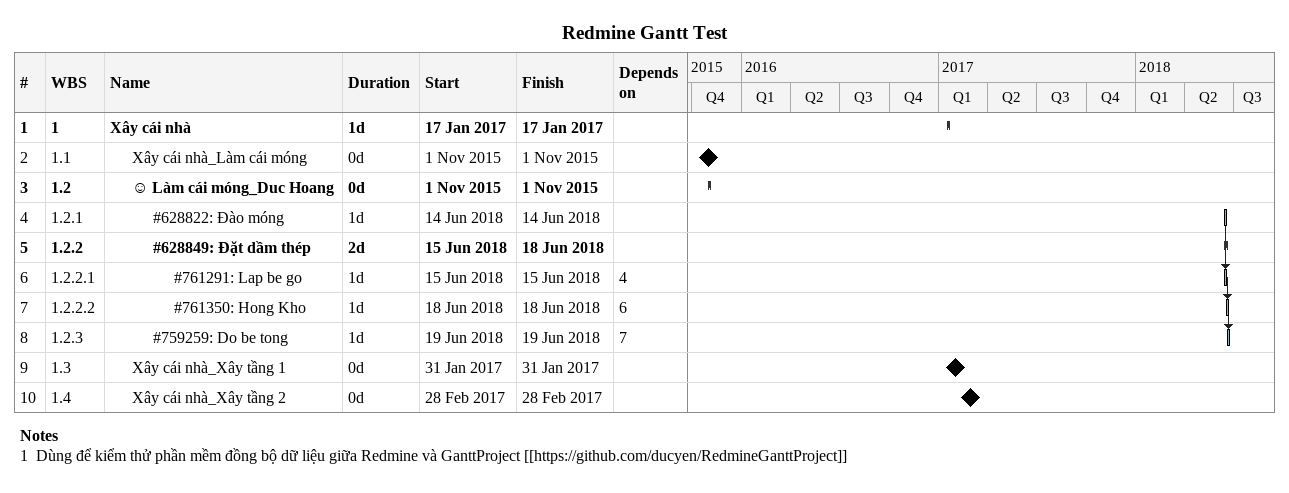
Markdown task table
Redmine Gantt Test

| ID | WBS | Task | Duration | Start | Finish | Predecessors |
|---|---|---|---|---|---|---|
| 1 | 1 | **Xây cái nhà** | 1d | 2017-01-17 | 2017-01-17 |  |
| 2 | 1.1 | Xây cái nhà_Làm cái móng | 0d | 2015-11-01 | 2015-11-01 |  |
| 3 | 1.2 | **☺ Làm cái móng_Duc Hoang** | 0d | 2015-11-01 | 2015-11-01 |  |
| 4 | 1.2.1 | #628822: Đào móng | 1d | 2018-06-14 | 2018-06-14 |  |
| 5 | 1.2.2 | **#628849: Đặt dầm thép** | 2d | 2018-06-15 | 2018-06-18 |  |
| 6 | 1.2.2.1 | #761291: Lap be go | 1d | 2018-06-15 | 2018-06-15 | 4 |
| 7 | 1.2.2.2 | #761350: Hong Kho | 1d | 2018-06-18 | 2018-06-18 | 6 |
| 8 | 1.2.3 | #759259: Do be tong | 1d | 2018-06-19 | 2018-06-19 | 7 |
| 9 | 1.3 | Xây cái nhà_Xây tầng 1 | 0d | 2017-01-31 | 2017-01-31 |  |
| 10 | 1.4 | Xây cái nhà_Xây tầng 2 | 0d | 2017-02-28 | 2017-02-28 |  |

Notes
- 1: Dùng để kiểm thử phần mềm đồng bộ dữ liệu giữa Redmine và GanttProject [[https://github.com/ducyen/RedmineGanttProject]]
